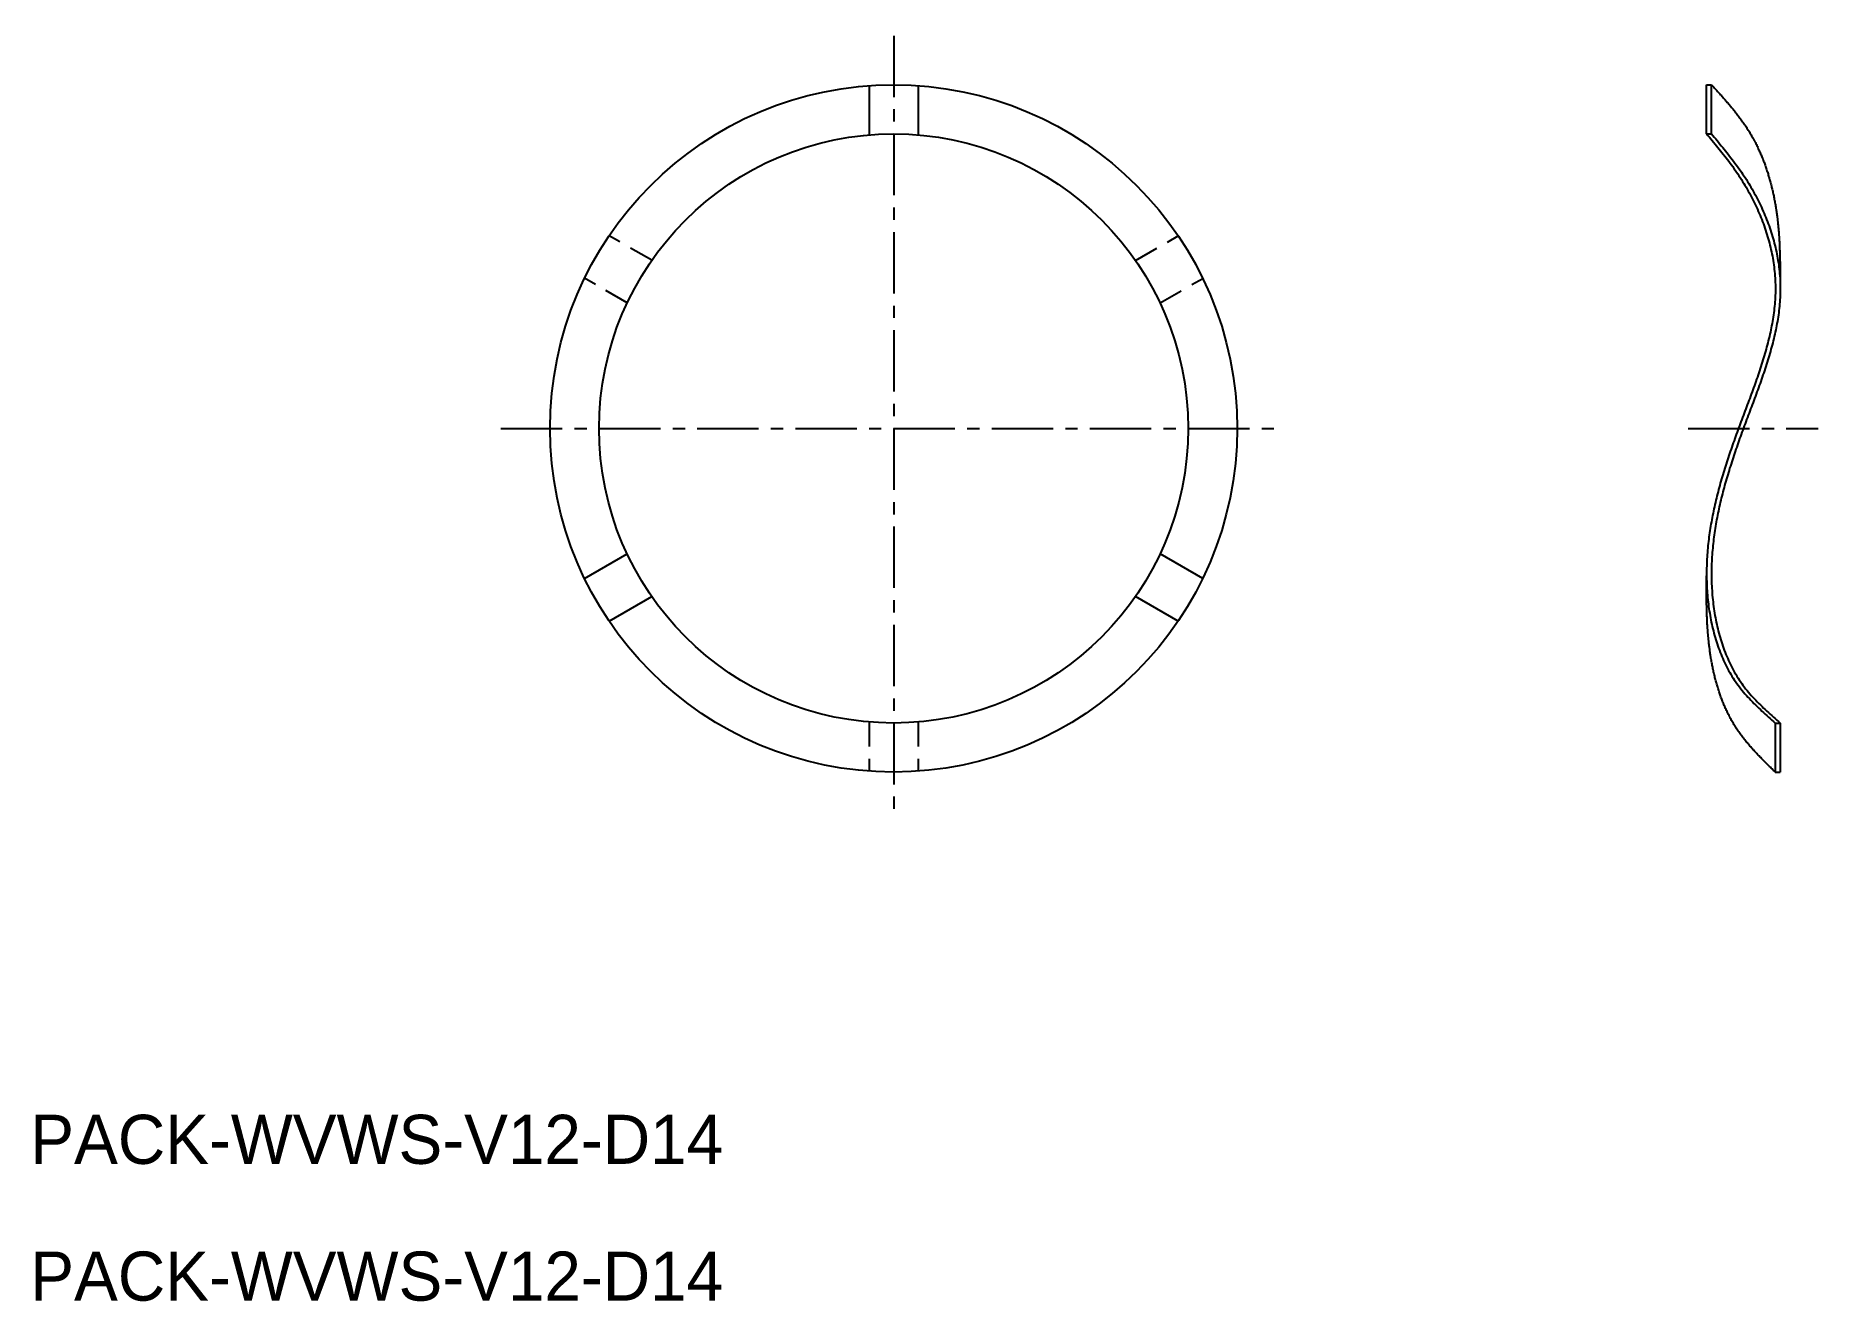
# Model space of a CAD drawing. Extents: x 73.8 to 110.1, y 15.7 to 41.5.
import ezdxf

# ---------------------------------------------------------------- set-up
doc = ezdxf.new("R2010")
doc.units = 0
doc.linetypes.add('CENTER', pattern=[2, 1.25, -0.25, 0.25, -0.25])
doc.linetypes.add('DASHED', pattern=[0.75, 0.5, -0.25])
doc.layers.get('0').update_dxf_attribs({"linetype": 'CONTINUOUS'})
doc.layers.add('CENTER', color=1, linetype='CENTER')

msp = doc.modelspace()

# ---------------------------------------------------------------- linework, layer by layer
at = {"color": 7, "linetype": 'CONTINUOUS'}
for p, q in [((90.767, 40.466), (90.767, 39.463)), ((91.767, 40.466), (91.767, 39.463)), ((107.828, 40.484), (107.928, 40.484)), ((107.828, 39.484), (107.828, 40.484)), ((107.928, 39.484), (107.928, 40.484)), ((107.828, 39.484), (107.928, 39.484)), ((84.968, 30.425), (85.837, 30.927)), ((97.562, 30.427), (96.693, 30.929)), ((85.468, 29.559), (86.337, 30.061)), ((97.062, 29.561), (96.193, 30.062)), ((109.228, 27.484), (109.228, 26.484)), ((109.228, 27.484), (109.328, 27.484)), ((109.328, 27.484), (109.328, 26.484)), ((109.228, 26.484), (109.328, 26.484))]:
    msp.add_line(p, q, dxfattribs=at)
at = {"color": 3, "linetype": 'DASHED'}
for p, q in [((86.337, 36.908), (85.468, 37.409)), ((96.193, 36.906), (97.062, 37.407)), ((85.837, 36.042), (84.968, 36.543)), ((96.693, 36.04), (97.562, 36.541)), ((90.767, 27.505), (90.767, 26.502)), ((91.767, 27.505), (91.767, 26.502))]:
    msp.add_line(p, q, dxfattribs=at)
at = {"color": 7}
for points in [[(107.928, 40.484, 0), (107.944, 40.467, 0), (107.96, 40.45, 0), (107.975, 40.433, 0), (107.991, 40.416, 0), (108.006, 40.399, 0), (108.022, 40.382, 0), (108.037, 40.365, 0), (108.053, 40.348, 0), (108.068, 40.331, 0), (108.083, 40.314, 0), (108.099, 40.297, 0), (108.114, 40.28, 0), (108.13, 40.263, 0), (108.145, 40.246, 0), (108.16, 40.229, 0), (108.175, 40.212, 0), (108.191, 40.194, 0), (108.206, 40.177, 0), (108.221, 40.16, 0), (108.236, 40.142, 0), (108.251, 40.125, 0), (108.266, 40.108, 0), (108.281, 40.09, 0), (108.296, 40.073, 0), (108.31, 40.056, 0), (108.325, 40.038, 0), (108.34, 40.02, 0), (108.354, 40.003, 0), (108.369, 39.985, 0), (108.383, 39.968, 0), (108.398, 39.95, 0), (108.412, 39.932, 0), (108.426, 39.914, 0), (108.44, 39.896, 0), (108.454, 39.878, 0), (108.468, 39.86, 0), (108.482, 39.842, 0), (108.496, 39.824, 0), (108.509, 39.806, 0), (108.523, 39.788, 0), (108.536, 39.769, 0), (108.55, 39.751, 0), (108.563, 39.732, 0), (108.576, 39.714, 0), (108.589, 39.695, 0), (108.602, 39.676, 0), (108.615, 39.658, 0), (108.627, 39.639, 0), (108.64, 39.62, 0), (108.652, 39.601, 0), (108.665, 39.582, 0), (108.677, 39.562, 0), (108.689, 39.543, 0), (108.701, 39.524, 0), (108.713, 39.504, 0), (108.724, 39.485, 0), (108.736, 39.465, 0), (108.747, 39.446, 0), (108.758, 39.426, 0), (108.769, 39.406, 0), (108.78, 39.386, 0), (108.791, 39.366, 0), (108.802, 39.346, 0), (108.813, 39.325, 0), (108.823, 39.305, 0), (108.833, 39.285, 0), (108.844, 39.264, 0), (108.854, 39.244, 0), (108.864, 39.224, 0), (108.874, 39.203, 0), (108.883, 39.182, 0), (108.893, 39.161, 0), (108.902, 39.141, 0), (108.912, 39.12, 0), (108.921, 39.099, 0), (108.93, 39.078, 0), (108.939, 39.057, 0), (108.948, 39.035, 0), (108.957, 39.014, 0), (108.965, 38.993, 0), (108.974, 38.972, 0), (108.982, 38.95, 0), (108.99, 38.929, 0), (108.999, 38.907, 0), (109.007, 38.886, 0), (109.014, 38.864, 0), (109.022, 38.843, 0), (109.03, 38.821, 0), (109.038, 38.799, 0), (109.045, 38.777, 0), (109.052, 38.755, 0), (109.06, 38.733, 0), (109.067, 38.712, 0), (109.074, 38.69, 0), (109.081, 38.667, 0), (109.087, 38.645, 0), (109.094, 38.623, 0), (109.101, 38.601, 0), (109.107, 38.579, 0), (109.113, 38.557, 0), (109.12, 38.534, 0), (109.126, 38.512, 0), (109.132, 38.49, 0), (109.138, 38.467, 0), (109.143, 38.445, 0), (109.149, 38.422, 0), (109.155, 38.4, 0), (109.16, 38.377, 0), (109.166, 38.355, 0), (109.171, 38.332, 0), (109.176, 38.31, 0), (109.181, 38.287, 0), (109.186, 38.264, 0), (109.191, 38.242, 0), (109.196, 38.219, 0), (109.2, 38.196, 0), (109.205, 38.174, 0), (109.209, 38.151, 0), (109.214, 38.128, 0), (109.218, 38.105, 0), (109.222, 38.083, 0), (109.226, 38.06, 0), (109.23, 38.037, 0), (109.234, 38.014, 0), (109.238, 37.991, 0), (109.242, 37.968, 0), (109.245, 37.945, 0), (109.249, 37.923, 0), (109.252, 37.9, 0), (109.256, 37.877, 0), (109.259, 37.854, 0), (109.262, 37.831, 0), (109.265, 37.808, 0), (109.268, 37.785, 0), (109.271, 37.762, 0), (109.274, 37.739, 0), (109.276, 37.716, 0), (109.279, 37.693, 0), (109.281, 37.67, 0), (109.284, 37.648, 0), (109.286, 37.625, 0), (109.288, 37.602, 0), (109.29, 37.579, 0), (109.292, 37.556, 0), (109.294, 37.533, 0), (109.296, 37.51, 0), (109.298, 37.487, 0), (109.3, 37.465, 0), (109.302, 37.442, 0), (109.303, 37.419, 0), (109.305, 37.396, 0), (109.306, 37.373, 0), (109.308, 37.35, 0), (109.309, 37.327, 0), (109.31, 37.305, 0), (109.312, 37.282, 0), (109.313, 37.259, 0), (109.314, 37.236, 0), (109.315, 37.213, 0), (109.316, 37.19, 0), (109.317, 37.168, 0), (109.318, 37.145, 0), (109.318, 37.122, 0), (109.319, 37.099, 0), (109.32, 37.076, 0), (109.321, 37.054, 0), (109.321, 37.031, 0), (109.322, 37.008, 0), (109.322, 36.985, 0), (109.323, 36.962, 0), (109.323, 36.94, 0), (109.324, 36.917, 0), (109.324, 36.894, 0), (109.325, 36.871, 0), (109.325, 36.849, 0), (109.325, 36.826, 0), (109.326, 36.803, 0), (109.326, 36.78, 0), (109.326, 36.757, 0), (109.327, 36.735, 0), (109.327, 36.712, 0), (109.327, 36.689, 0), (109.327, 36.666, 0), (109.327, 36.644, 0), (109.328, 36.621, 0), (109.328, 36.598, 0), (109.328, 36.575, 0), (109.328, 36.552, 0), (109.328, 36.53, 0), (109.328, 36.507, 0), (109.328, 36.484, 0)], [(107.828, 39.484, 0), (107.857, 39.45, 0), (107.886, 39.415, 0), (107.915, 39.381, 0), (107.944, 39.346, 0), (107.972, 39.312, 0), (108.001, 39.277, 0), (108.029, 39.243, 0), (108.058, 39.208, 0), (108.086, 39.173, 0), (108.114, 39.138, 0), (108.142, 39.103, 0), (108.17, 39.068, 0), (108.198, 39.032, 0), (108.226, 38.997, 0), (108.253, 38.961, 0), (108.28, 38.925, 0), (108.307, 38.889, 0), (108.334, 38.853, 0), (108.361, 38.816, 0), (108.387, 38.78, 0), (108.413, 38.743, 0), (108.439, 38.706, 0), (108.464, 38.668, 0), (108.489, 38.63, 0), (108.514, 38.592, 0), (108.539, 38.554, 0), (108.563, 38.515, 0), (108.587, 38.476, 0), (108.61, 38.437, 0), (108.633, 38.398, 0), (108.656, 38.358, 0), (108.679, 38.318, 0), (108.701, 38.278, 0), (108.723, 38.237, 0), (108.744, 38.197, 0), (108.765, 38.156, 0), (108.786, 38.115, 0), (108.806, 38.073, 0), (108.826, 38.032, 0), (108.845, 37.99, 0), (108.864, 37.948, 0), (108.883, 37.906, 0), (108.901, 37.864, 0), (108.919, 37.822, 0), (108.936, 37.779, 0), (108.953, 37.737, 0), (108.97, 37.694, 0), (108.986, 37.651, 0), (109.001, 37.608, 0), (109.016, 37.564, 0), (109.031, 37.521, 0), (109.045, 37.477, 0), (109.059, 37.434, 0), (109.072, 37.39, 0), (109.085, 37.346, 0), (109.097, 37.303, 0), (109.109, 37.258, 0), (109.12, 37.214, 0), (109.131, 37.17, 0), (109.141, 37.126, 0), (109.151, 37.082, 0), (109.16, 37.038, 0), (109.169, 36.993, 0), (109.177, 36.949, 0), (109.184, 36.904, 0), (109.192, 36.86, 0), (109.198, 36.815, 0), (109.204, 36.771, 0), (109.209, 36.726, 0), (109.214, 36.682, 0), (109.218, 36.637, 0), (109.222, 36.593, 0), (109.225, 36.548, 0), (109.228, 36.504, 0), (109.229, 36.459, 0), (109.231, 36.415, 0), (109.231, 36.371, 0), (109.231, 36.326, 0), (109.231, 36.282, 0), (109.23, 36.238, 0), (109.228, 36.193, 0), (109.226, 36.149, 0), (109.224, 36.105, 0), (109.221, 36.061, 0), (109.217, 36.017, 0), (109.213, 35.973, 0), (109.208, 35.928, 0), (109.203, 35.884, 0), (109.198, 35.84, 0), (109.192, 35.796, 0), (109.185, 35.752, 0), (109.178, 35.709, 0), (109.171, 35.664, 0), (109.163, 35.621, 0), (109.155, 35.577, 0), (109.146, 35.533, 0), (109.138, 35.489, 0), (109.128, 35.445, 0), (109.119, 35.401, 0), (109.109, 35.358, 0), (109.098, 35.314, 0), (109.087, 35.27, 0), (109.076, 35.227, 0), (109.065, 35.183, 0), (109.053, 35.139, 0), (109.041, 35.096, 0), (109.029, 35.052, 0), (109.017, 35.008, 0), (109.004, 34.965, 0), (108.991, 34.921, 0), (108.978, 34.878, 0), (108.964, 34.834, 0), (108.95, 34.791, 0), (108.936, 34.747, 0), (108.922, 34.704, 0), (108.908, 34.66, 0), (108.893, 34.617, 0), (108.878, 34.573, 0), (108.864, 34.53, 0), (108.848, 34.487, 0), (108.833, 34.443, 0), (108.818, 34.4, 0), (108.802, 34.356, 0), (108.787, 34.313, 0), (108.771, 34.27, 0), (108.755, 34.227, 0), (108.739, 34.183, 0), (108.723, 34.14, 0), (108.707, 34.097, 0), (108.691, 34.053, 0), (108.675, 34.01, 0), (108.659, 33.967, 0), (108.643, 33.924, 0), (108.627, 33.88, 0), (108.61, 33.837, 0), (108.594, 33.794, 0), (108.578, 33.751, 0), (108.562, 33.708, 0), (108.545, 33.665, 0), (108.529, 33.621, 0), (108.513, 33.578, 0), (108.497, 33.535, 0), (108.481, 33.492, 0), (108.465, 33.449, 0), (108.45, 33.406, 0), (108.434, 33.362, 0), (108.418, 33.319, 0), (108.403, 33.276, 0), (108.388, 33.233, 0), (108.372, 33.19, 0), (108.357, 33.147, 0), (108.342, 33.104, 0), (108.327, 33.061, 0), (108.312, 33.017, 0), (108.298, 32.974, 0), (108.283, 32.931, 0), (108.269, 32.888, 0), (108.255, 32.845, 0), (108.241, 32.802, 0), (108.227, 32.758, 0), (108.213, 32.715, 0), (108.199, 32.672, 0), (108.186, 32.629, 0), (108.173, 32.585, 0), (108.159, 32.542, 0), (108.147, 32.499, 0), (108.134, 32.455, 0), (108.121, 32.412, 0), (108.109, 32.368, 0), (108.097, 32.325, 0), (108.085, 32.282, 0), (108.073, 32.238, 0), (108.062, 32.195, 0), (108.05, 32.151, 0), (108.039, 32.107, 0), (108.029, 32.064, 0), (108.018, 32.02, 0), (108.008, 31.976, 0), (107.998, 31.933, 0), (107.988, 31.889, 0), (107.978, 31.845, 0), (107.969, 31.801, 0), (107.96, 31.757, 0), (107.951, 31.713, 0), (107.942, 31.669, 0), (107.934, 31.625, 0), (107.926, 31.581, 0), (107.918, 31.537, 0), (107.911, 31.493, 0), (107.903, 31.448, 0), (107.897, 31.404, 0), (107.89, 31.36, 0), (107.884, 31.315, 0), (107.878, 31.27, 0), (107.872, 31.226, 0), (107.867, 31.181, 0), (107.862, 31.137, 0), (107.857, 31.092, 0), (107.853, 31.047, 0), (107.849, 31.002, 0), (107.845, 30.957, 0), (107.842, 30.912, 0), (107.839, 30.867, 0), (107.836, 30.822, 0), (107.834, 30.776, 0), (107.832, 30.731, 0), (107.831, 30.686, 0), (107.829, 30.64, 0), (107.829, 30.595, 0), (107.828, 30.549, 0), (107.828, 30.503, 0), (107.829, 30.457, 0), (107.83, 30.411, 0), (107.831, 30.365, 0), (107.832, 30.319, 0), (107.834, 30.273, 0), (107.837, 30.227, 0), (107.84, 30.181, 0), (107.843, 30.135, 0), (107.846, 30.089, 0), (107.851, 30.043, 0), (107.855, 29.996, 0), (107.86, 29.95, 0), (107.866, 29.904, 0), (107.871, 29.858, 0), (107.878, 29.812, 0), (107.885, 29.766, 0), (107.892, 29.72, 0), (107.899, 29.675, 0), (107.908, 29.629, 0), (107.916, 29.584, 0), (107.925, 29.538, 0), (107.935, 29.493, 0), (107.945, 29.448, 0), (107.956, 29.403, 0), (107.967, 29.358, 0), (107.979, 29.314, 0), (107.991, 29.269, 0), (108.003, 29.225, 0), (108.016, 29.181, 0), (108.03, 29.137, 0), (108.044, 29.094, 0), (108.059, 29.051, 0), (108.074, 29.008, 0), (108.09, 28.965, 0), (108.106, 28.922, 0), (108.123, 28.88, 0), (108.141, 28.838, 0), (108.159, 28.797, 0), (108.177, 28.756, 0), (108.196, 28.715, 0), (108.216, 28.674, 0), (108.236, 28.634, 0), (108.257, 28.594, 0), (108.278, 28.554, 0), (108.3, 28.515, 0), (108.323, 28.477, 0), (108.346, 28.438, 0), (108.37, 28.4, 0), (108.394, 28.363, 0), (108.419, 28.326, 0), (108.445, 28.289, 0), (108.471, 28.253, 0), (108.498, 28.218, 0), (108.525, 28.182, 0), (108.553, 28.148, 0), (108.582, 28.113, 0), (108.611, 28.079, 0), (108.64, 28.046, 0), (108.671, 28.013, 0), (108.701, 27.98, 0), (108.732, 27.947, 0), (108.763, 27.915, 0), (108.795, 27.883, 0), (108.827, 27.851, 0), (108.859, 27.82, 0), (108.892, 27.789, 0), (108.925, 27.758, 0), (108.958, 27.727, 0), (108.991, 27.696, 0), (109.025, 27.666, 0), (109.059, 27.635, 0), (109.092, 27.605, 0), (109.126, 27.575, 0), (109.16, 27.544, 0), (109.194, 27.514, 0), (109.228, 27.484, 0)], [(107.928, 39.484, 0), (107.957, 39.45, 0), (107.986, 39.415, 0), (108.015, 39.381, 0), (108.044, 39.346, 0), (108.072, 39.312, 0), (108.101, 39.277, 0), (108.129, 39.243, 0), (108.158, 39.208, 0), (108.186, 39.173, 0), (108.214, 39.138, 0), (108.242, 39.103, 0), (108.27, 39.068, 0), (108.298, 39.032, 0), (108.326, 38.997, 0), (108.353, 38.961, 0), (108.38, 38.925, 0), (108.407, 38.889, 0), (108.434, 38.853, 0), (108.461, 38.816, 0), (108.487, 38.78, 0), (108.513, 38.743, 0), (108.539, 38.706, 0), (108.564, 38.668, 0), (108.589, 38.63, 0), (108.614, 38.592, 0), (108.639, 38.554, 0), (108.663, 38.515, 0), (108.687, 38.476, 0), (108.71, 38.437, 0), (108.733, 38.398, 0), (108.756, 38.358, 0), (108.779, 38.318, 0), (108.801, 38.278, 0), (108.823, 38.237, 0), (108.844, 38.197, 0), (108.865, 38.156, 0), (108.886, 38.115, 0), (108.906, 38.073, 0), (108.926, 38.032, 0), (108.945, 37.99, 0), (108.964, 37.948, 0), (108.983, 37.906, 0), (109.001, 37.864, 0), (109.019, 37.822, 0), (109.036, 37.779, 0), (109.053, 37.737, 0), (109.07, 37.694, 0), (109.086, 37.651, 0), (109.101, 37.608, 0), (109.116, 37.564, 0), (109.131, 37.521, 0), (109.145, 37.477, 0), (109.159, 37.434, 0), (109.172, 37.39, 0), (109.185, 37.346, 0), (109.197, 37.303, 0), (109.209, 37.258, 0), (109.22, 37.214, 0), (109.231, 37.17, 0), (109.241, 37.126, 0), (109.251, 37.082, 0), (109.26, 37.038, 0), (109.269, 36.993, 0), (109.277, 36.949, 0), (109.284, 36.904, 0), (109.292, 36.86, 0), (109.298, 36.815, 0), (109.304, 36.771, 0), (109.309, 36.726, 0), (109.314, 36.682, 0), (109.318, 36.637, 0), (109.322, 36.593, 0), (109.325, 36.548, 0), (109.328, 36.504, 0), (109.329, 36.459, 0), (109.331, 36.415, 0), (109.331, 36.371, 0), (109.331, 36.326, 0), (109.331, 36.282, 0), (109.33, 36.238, 0), (109.328, 36.193, 0), (109.326, 36.149, 0), (109.324, 36.105, 0), (109.321, 36.061, 0), (109.317, 36.017, 0), (109.313, 35.973, 0), (109.308, 35.928, 0), (109.303, 35.884, 0), (109.298, 35.84, 0), (109.292, 35.796, 0), (109.285, 35.752, 0), (109.278, 35.709, 0), (109.271, 35.664, 0), (109.263, 35.621, 0), (109.255, 35.577, 0), (109.246, 35.533, 0), (109.238, 35.489, 0), (109.228, 35.445, 0), (109.219, 35.401, 0), (109.209, 35.358, 0), (109.198, 35.314, 0), (109.187, 35.27, 0), (109.176, 35.227, 0), (109.165, 35.183, 0), (109.153, 35.139, 0), (109.141, 35.096, 0), (109.129, 35.052, 0), (109.117, 35.008, 0), (109.104, 34.965, 0), (109.091, 34.921, 0), (109.078, 34.878, 0), (109.064, 34.834, 0), (109.05, 34.791, 0), (109.036, 34.747, 0), (109.022, 34.704, 0), (109.008, 34.66, 0), (108.993, 34.617, 0), (108.978, 34.573, 0), (108.964, 34.53, 0), (108.948, 34.487, 0), (108.933, 34.443, 0), (108.918, 34.4, 0), (108.902, 34.356, 0), (108.887, 34.313, 0), (108.871, 34.27, 0), (108.855, 34.227, 0), (108.839, 34.183, 0), (108.823, 34.14, 0), (108.807, 34.097, 0), (108.791, 34.053, 0), (108.775, 34.01, 0), (108.759, 33.967, 0), (108.743, 33.924, 0), (108.727, 33.88, 0), (108.71, 33.837, 0), (108.694, 33.794, 0), (108.678, 33.751, 0), (108.662, 33.708, 0), (108.645, 33.665, 0), (108.629, 33.621, 0), (108.613, 33.578, 0), (108.597, 33.535, 0), (108.581, 33.492, 0), (108.565, 33.449, 0), (108.55, 33.406, 0), (108.534, 33.362, 0), (108.518, 33.319, 0), (108.503, 33.276, 0), (108.488, 33.233, 0), (108.472, 33.19, 0), (108.457, 33.147, 0), (108.442, 33.104, 0), (108.427, 33.061, 0), (108.412, 33.017, 0), (108.398, 32.974, 0), (108.383, 32.931, 0), (108.369, 32.888, 0), (108.355, 32.845, 0), (108.341, 32.802, 0), (108.327, 32.758, 0), (108.313, 32.715, 0), (108.299, 32.672, 0), (108.286, 32.629, 0), (108.273, 32.585, 0), (108.259, 32.542, 0), (108.247, 32.499, 0), (108.234, 32.455, 0), (108.221, 32.412, 0), (108.209, 32.368, 0), (108.197, 32.325, 0), (108.185, 32.282, 0), (108.173, 32.238, 0), (108.162, 32.195, 0), (108.15, 32.151, 0), (108.139, 32.107, 0), (108.129, 32.064, 0), (108.118, 32.02, 0), (108.108, 31.976, 0), (108.098, 31.933, 0), (108.088, 31.889, 0), (108.078, 31.845, 0), (108.069, 31.801, 0), (108.06, 31.757, 0), (108.051, 31.713, 0), (108.042, 31.669, 0), (108.034, 31.625, 0), (108.026, 31.581, 0), (108.018, 31.537, 0), (108.011, 31.493, 0), (108.003, 31.448, 0), (107.997, 31.404, 0), (107.99, 31.36, 0), (107.984, 31.315, 0), (107.978, 31.27, 0), (107.972, 31.226, 0), (107.967, 31.181, 0), (107.962, 31.137, 0), (107.957, 31.092, 0), (107.953, 31.047, 0), (107.949, 31.002, 0), (107.945, 30.957, 0), (107.942, 30.912, 0), (107.939, 30.867, 0), (107.936, 30.822, 0), (107.934, 30.776, 0), (107.932, 30.731, 0), (107.931, 30.686, 0), (107.929, 30.64, 0), (107.929, 30.595, 0), (107.928, 30.549, 0), (107.928, 30.503, 0), (107.929, 30.457, 0), (107.93, 30.411, 0), (107.931, 30.365, 0), (107.932, 30.319, 0), (107.934, 30.273, 0), (107.937, 30.227, 0), (107.94, 30.181, 0), (107.943, 30.135, 0), (107.946, 30.089, 0), (107.951, 30.043, 0), (107.955, 29.996, 0), (107.96, 29.95, 0), (107.966, 29.904, 0), (107.971, 29.858, 0), (107.978, 29.812, 0), (107.985, 29.766, 0), (107.992, 29.72, 0), (107.999, 29.675, 0), (108.008, 29.629, 0), (108.016, 29.584, 0), (108.025, 29.538, 0), (108.035, 29.493, 0), (108.045, 29.448, 0), (108.056, 29.403, 0), (108.067, 29.358, 0), (108.079, 29.314, 0), (108.091, 29.269, 0), (108.103, 29.225, 0), (108.116, 29.181, 0), (108.13, 29.137, 0), (108.144, 29.094, 0), (108.159, 29.051, 0), (108.174, 29.008, 0), (108.19, 28.965, 0), (108.206, 28.922, 0), (108.223, 28.88, 0), (108.241, 28.838, 0), (108.259, 28.797, 0), (108.277, 28.756, 0), (108.296, 28.715, 0), (108.316, 28.674, 0), (108.336, 28.634, 0), (108.357, 28.594, 0), (108.378, 28.554, 0), (108.4, 28.515, 0), (108.423, 28.477, 0), (108.446, 28.438, 0), (108.47, 28.4, 0), (108.494, 28.363, 0), (108.519, 28.326, 0), (108.545, 28.289, 0), (108.571, 28.253, 0), (108.598, 28.218, 0), (108.625, 28.182, 0), (108.653, 28.148, 0), (108.682, 28.113, 0), (108.711, 28.079, 0), (108.74, 28.046, 0), (108.771, 28.013, 0), (108.801, 27.98, 0), (108.832, 27.947, 0), (108.863, 27.915, 0), (108.895, 27.883, 0), (108.927, 27.851, 0), (108.959, 27.82, 0), (108.992, 27.789, 0), (109.025, 27.758, 0), (109.058, 27.727, 0), (109.091, 27.696, 0), (109.125, 27.666, 0), (109.159, 27.635, 0), (109.192, 27.605, 0), (109.226, 27.575, 0), (109.26, 27.544, 0), (109.294, 27.514, 0), (109.328, 27.484, 0)], [(109.228, 26.484, 0), (109.212, 26.5, 0), (109.195, 26.517, 0), (109.178, 26.533, 0), (109.162, 26.549, 0), (109.145, 26.565, 0), (109.129, 26.582, 0), (109.112, 26.598, 0), (109.095, 26.614, 0), (109.079, 26.631, 0), (109.062, 26.647, 0), (109.046, 26.663, 0), (109.029, 26.68, 0), (109.013, 26.696, 0), (108.997, 26.712, 0), (108.98, 26.729, 0), (108.964, 26.745, 0), (108.948, 26.762, 0), (108.932, 26.778, 0), (108.916, 26.795, 0), (108.899, 26.812, 0), (108.883, 26.828, 0), (108.868, 26.845, 0), (108.852, 26.862, 0), (108.836, 26.879, 0), (108.82, 26.895, 0), (108.804, 26.912, 0), (108.789, 26.929, 0), (108.773, 26.946, 0), (108.758, 26.963, 0), (108.743, 26.981, 0), (108.728, 26.998, 0), (108.712, 27.015, 0), (108.697, 27.032, 0), (108.682, 27.05, 0), (108.668, 27.067, 0), (108.653, 27.085, 0), (108.638, 27.102, 0), (108.624, 27.12, 0), (108.61, 27.138, 0), (108.595, 27.156, 0), (108.581, 27.174, 0), (108.567, 27.192, 0), (108.553, 27.21, 0), (108.54, 27.228, 0), (108.526, 27.246, 0), (108.513, 27.265, 0), (108.499, 27.283, 0), (108.486, 27.302, 0), (108.473, 27.321, 0), (108.46, 27.339, 0), (108.447, 27.358, 0), (108.435, 27.377, 0), (108.423, 27.396, 0), (108.41, 27.416, 0), (108.398, 27.435, 0), (108.386, 27.454, 0), (108.375, 27.474, 0), (108.363, 27.494, 0), (108.352, 27.513, 0), (108.34, 27.533, 0), (108.329, 27.553, 0), (108.318, 27.573, 0), (108.307, 27.593, 0), (108.297, 27.613, 0), (108.286, 27.634, 0), (108.276, 27.654, 0), (108.266, 27.674, 0), (108.255, 27.695, 0), (108.246, 27.716, 0), (108.236, 27.736, 0), (108.226, 27.757, 0), (108.217, 27.778, 0), (108.207, 27.799, 0), (108.198, 27.82, 0), (108.189, 27.841, 0), (108.18, 27.863, 0), (108.171, 27.884, 0), (108.163, 27.905, 0), (108.154, 27.927, 0), (108.146, 27.948, 0), (108.138, 27.97, 0), (108.129, 27.991, 0), (108.121, 28.013, 0), (108.114, 28.035, 0), (108.106, 28.057, 0), (108.098, 28.078, 0), (108.091, 28.101, 0), (108.084, 28.122, 0), (108.076, 28.145, 0), (108.069, 28.167, 0), (108.062, 28.189, 0), (108.055, 28.211, 0), (108.049, 28.233, 0), (108.042, 28.256, 0), (108.036, 28.278, 0), (108.029, 28.301, 0), (108.023, 28.323, 0), (108.017, 28.346, 0), (108.011, 28.368, 0), (108.005, 28.391, 0), (108, 28.413, 0), (107.994, 28.436, 0), (107.989, 28.459, 0), (107.983, 28.482, 0), (107.978, 28.505, 0), (107.973, 28.527, 0), (107.968, 28.55, 0), (107.963, 28.573, 0), (107.958, 28.596, 0), (107.953, 28.619, 0), (107.949, 28.642, 0), (107.944, 28.665, 0), (107.94, 28.688, 0), (107.935, 28.711, 0), (107.931, 28.734, 0), (107.927, 28.757, 0), (107.923, 28.78, 0), (107.919, 28.803, 0), (107.915, 28.827, 0), (107.912, 28.85, 0), (107.908, 28.873, 0), (107.905, 28.896, 0), (107.901, 28.919, 0), (107.898, 28.942, 0), (107.895, 28.966, 0), (107.892, 28.989, 0), (107.888, 29.012, 0), (107.886, 29.035, 0), (107.883, 29.058, 0), (107.88, 29.082, 0), (107.877, 29.105, 0), (107.875, 29.128, 0), (107.872, 29.151, 0), (107.87, 29.175, 0), (107.867, 29.198, 0), (107.865, 29.221, 0), (107.863, 29.244, 0), (107.861, 29.267, 0), (107.859, 29.29, 0), (107.857, 29.314, 0), (107.855, 29.337, 0), (107.853, 29.36, 0), (107.852, 29.383, 0), (107.85, 29.406, 0), (107.849, 29.429, 0), (107.847, 29.452, 0), (107.846, 29.475, 0), (107.844, 29.498, 0), (107.843, 29.521, 0), (107.842, 29.544, 0), (107.841, 29.567, 0), (107.84, 29.59, 0), (107.839, 29.613, 0), (107.838, 29.637, 0), (107.837, 29.66, 0), (107.836, 29.683, 0), (107.835, 29.706, 0), (107.834, 29.728, 0), (107.834, 29.751, 0), (107.833, 29.774, 0), (107.832, 29.797, 0), (107.832, 29.82, 0), (107.831, 29.843, 0), (107.831, 29.866, 0), (107.83, 29.889, 0), (107.83, 29.912, 0), (107.83, 29.935, 0), (107.829, 29.958, 0), (107.829, 29.981, 0), (107.829, 30.004, 0), (107.829, 30.027, 0), (107.828, 30.049, 0), (107.828, 30.072, 0), (107.828, 30.095, 0), (107.828, 30.118, 0), (107.828, 30.141, 0), (107.828, 30.164, 0), (107.828, 30.187, 0), (107.828, 30.21, 0), (107.828, 30.233, 0), (107.828, 30.256, 0), (107.828, 30.278, 0), (107.828, 30.301, 0), (107.828, 30.324, 0), (107.828, 30.347, 0), (107.828, 30.37, 0), (107.828, 30.393, 0), (107.828, 30.416, 0), (107.828, 30.438, 0), (107.828, 30.461, 0), (107.828, 30.484, 0)]]:
    msp.add_polyline3d(points, dxfattribs=at)
at = {"color": 7, "linetype": 'CONTINUOUS'}
for radius in [7, 6]:
    msp.add_circle((91.264, 33.484), radius, dxfattribs=at)
at = {"layer": 'CENTER', "color": 1, "linetype": 'CENTER'}
for p, q in [((91.267, 41.484), (91.267, 25.484)), ((83.264, 33.484), (99.264, 33.484)), ((107.453, 33.484), (110.106, 33.484))]:
    msp.add_line(p, q, dxfattribs=at)

# ---------------------------------------------------------------- texts
at = {"color": 7, "linetype": 'CONTINUOUS'}
for p in [(73.673, 18.504), (73.673, 15.718)]:
    msp.add_text('PACK-WVWS-V12-D14', height=1, dxfattribs=at).set_placement(p)

doc.saveas('drawing.dxf')
